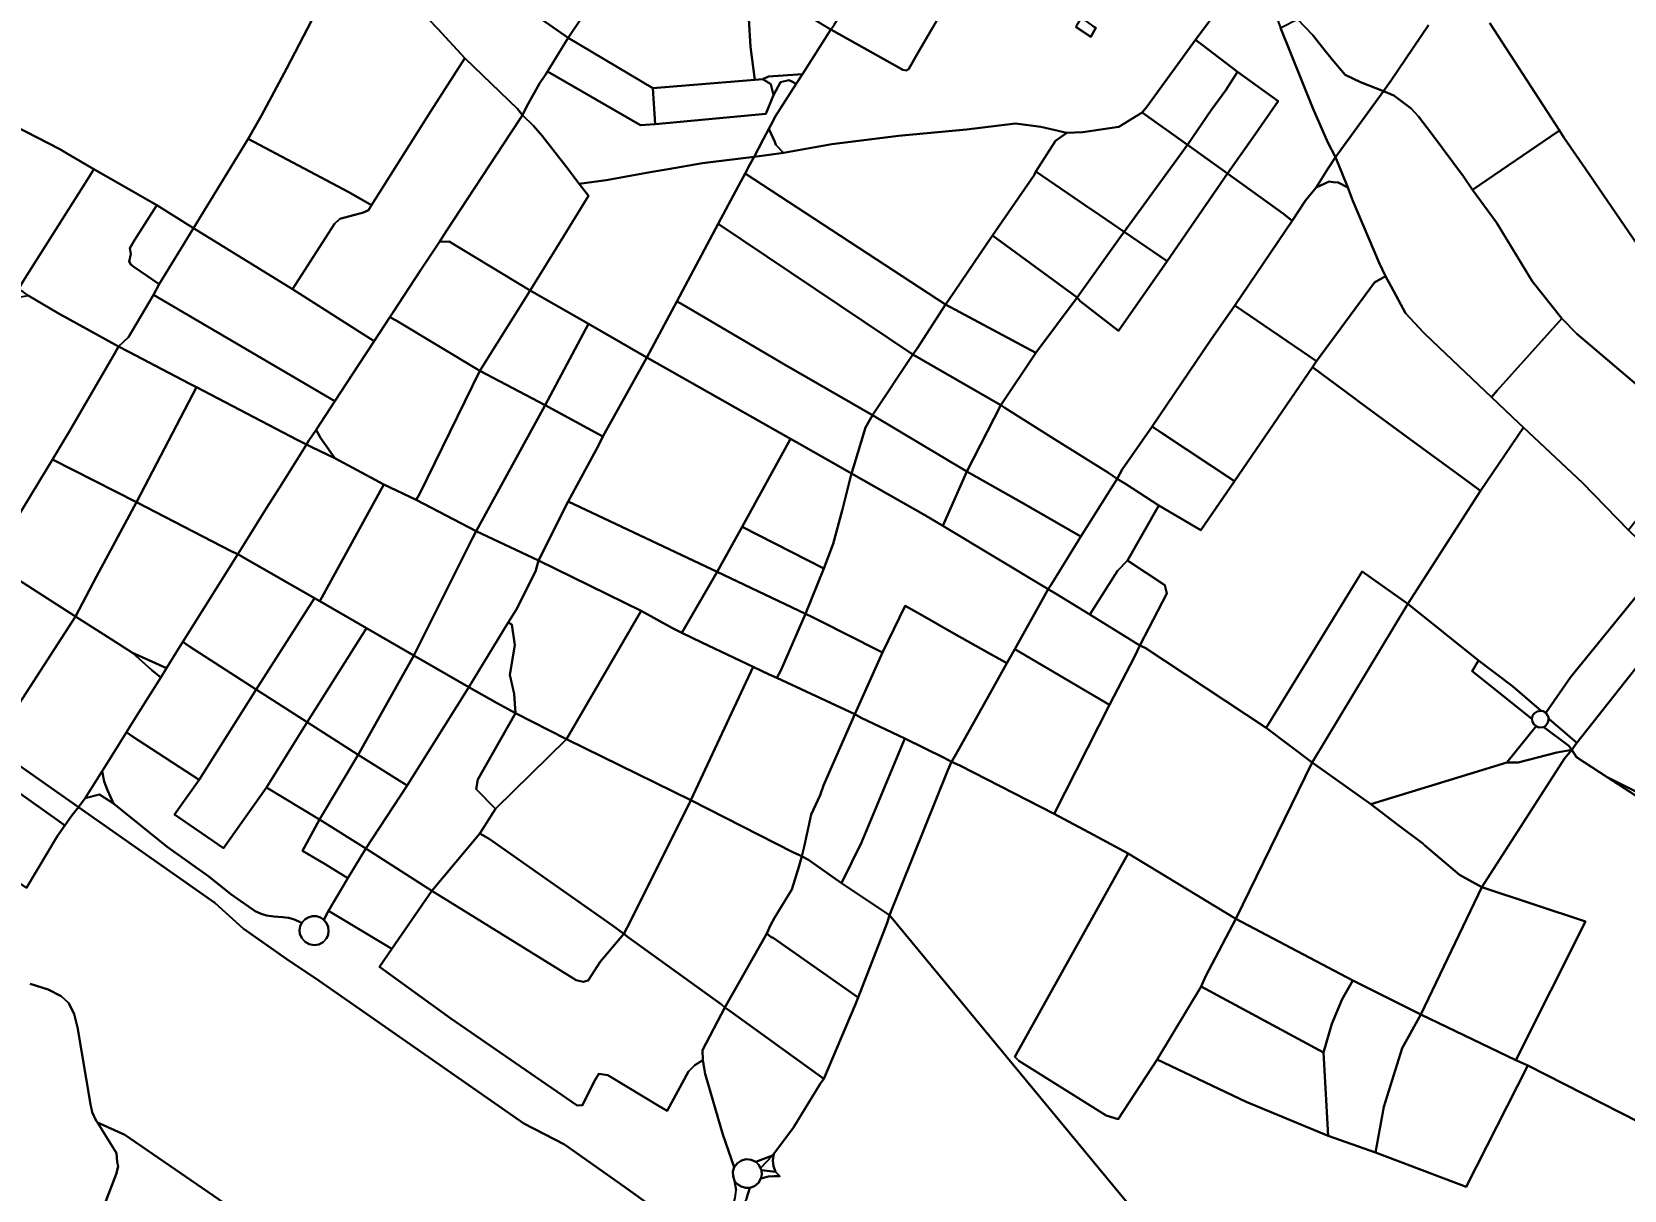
# Model space of a CAD drawing. Header units: millimetres. Extents: x -5124 to 18012, y -6362 to 5362.
# Drawn here: x 285 to 1804, y -1255 to -150 of the extents above; entities that cross this region are included whole.
import ezdxf

# ---------------------------------------------------------------- set-up
doc = ezdxf.new("R2010")
doc.units = ezdxf.units.MM
doc.layers.add('brokenLine', color=1, linetype='Continuous')
doc.styles.get("Standard").update_dxf_attribs({"font": 'txt', "bigfont": 'bigfont'})

msp = doc.modelspace()

# ---------------------------------------------------------------- linework, layer by layer
at = {"layer": 'brokenLine', "color": 1}
for points in [[(869.4, -45.8), (867.9, -48.6), (854, -70.7), (842.3, -87.1), (796.6, -155.5), (764.2, -132.9), (772.3, -120.1), (804.1, -69.5), (808.5, -62.8), (811.1, -57.8), (832.9, -23.2), (869.4, -45.8), (869.4, -45.8)], [(1047.2, -147.6), (1050.3, -143.1), (1069.2, -112.5), (1082.1, -93.3), (1117.2, -41.4), (1142.7, -57), (1181, -82.3), (1179, -85.2), (1144, -146), (1129.6, -171.1), (1121.4, -185.2), (1119.2, -186.7), (1115.9, -186.1), (1108.4, -182.1), (1047.2, -147.6), (1047.2, -147.6)], [(698, -174.9), (665.8, -225.5), (609.2, -315.3), (587.4, -302.8), (491.6, -252), (504.3, -229.5), (528.3, -184.4), (564.1, -115.8), (574.4, -88.9), (579.5, -76.8), (581.5, -67.4), (575.3, -50.4), (584.4, -56.2), (599.5, -71.2), (672.4, -146.9), (698, -174.9), (698, -174.9)], [(970.6, -164), (974.6, -195.7), (877.4, -203.5), (796.6, -155.5), (842.3, -87.1), (854, -70.7), (867.9, -48.6), (869.4, -45.8), (918.3, -78.8), (967.2, -111.6), (981.2, -117.4), (969, -137.4), (970.6, -164), (970.6, -164)], [(1434.9, -187.9), (1401.1, -162.2), (1395, -157.6), (1406.9, -141.3), (1439.9, -96.6), (1444.3, -89.1), (1448.2, -80.5), (1452, -90.6), (1464.3, -114), (1475.8, -146), (1506.9, -222.8), (1521.1, -255.4), (1528.3, -269.3), (1521.1, -280.6), (1509.9, -298.4), (1499.9, -310.6), (1487.2, -330.1), (1478.9, -323.4), (1425.4, -285), (1449.9, -250.2), (1473.8, -216), (1434.9, -187.9), (1434.9, -187.9)], [(564.1, -115.8), (528.3, -184.4), (504.3, -229.5), (491.6, -252), (439.3, -337.2), (404.3, -315.2), (344.3, -280.9), (319.7, -266.4), (312, -261.9), (235.5, -222.5), (194.7, -202.6), (189.5, -193.4), (200.8, -184.3), (207.7, -175.1), (244.4, -123)], [(1047.2, -147.6), (1020.2, -190.2), (987.7, -192.3), (982.2, -195.1), (974.6, -195.7), (970.6, -164), (969, -137.4), (981.2, -117.4), (1002.4, -120.5), (1047.2, -147.6), (1047.2, -147.6)], [(764.2, -132.9), (796.6, -155.5), (777, -187.7), (775.4, -190.1), (774.6, -191.2), (769.3, -199.2), (757, -221.4), (753.1, -229.2), (748.4, -223.4), (698, -174.9), (672.4, -146.9)], [(1295.2, -154.5), (1281, -145.4), (1281.5, -144), (1286.1, -136.5), (1296.7, -144.2), (1299.9, -146.1), (1295.2, -154.5), (1295.2, -154.5)], [(1406.9, -141.3), (1395, -157.6), (1348.6, -221.4), (1344, -226.8), (1321.8, -240.4), (1287.4, -245.6), (1272.2, -246.2), (1247.3, -240.5), (1223.1, -237.3), (1205.2, -239.5), (1176.6, -242.9), (1111.8, -249), (1091.3, -251.6), (1048.2, -257.1), (1002, -265.4), (994.6, -257.5), (993.6, -254.9), (988, -242.5), (991.7, -235.5), (993.8, -231.3), (1014.1, -199.4), (1020.2, -190.2), (1020.2, -190.2)], [(1020.2, -190.2), (1047.2, -147.6), (1108.4, -182.1), (1115.9, -186.1), (1119.2, -186.7), (1121.4, -185.2), (1129.6, -171.1), (1144, -146)], [(1281, -145.4), (1295.2, -154.5), (1299.9, -146.1)], [(1492, -137.7), (1506.9, -152.9), (1516, -164.8), (1525.2, -176.3), (1537.6, -190.7), (1552.1, -197.7), (1574.3, -206.3), (1528.3, -269.3), (1521.1, -255.4), (1506.9, -222.8), (1475.8, -146), (1492, -137.7), (1492, -137.7)], [(1617.1, -143.6), (1581, -196.7), (1574.3, -206.3), (1552.1, -197.7), (1537.6, -190.7), (1525.2, -176.3), (1516, -164.8), (1506.9, -152.9), (1492, -137.7)], [(1675.7, -141.7), (1742, -244.1), (1733.9, -249.2), (1658.9, -300.6), (1650.3, -287.8), (1619.9, -246.9), (1607.4, -230.5), (1600.4, -223), (1584.1, -210.5), (1574.3, -206.3), (1574.3, -206.3)], [(1574.3, -206.3), (1581, -196.7), (1617.1, -143.6)], [(1835.8, -381.3), (1775.8, -293.5), (1773.2, -289.7), (1746.1, -250.6), (1742, -244.1), (1675.7, -141.7)], [(877.4, -203.5), (879.6, -238), (865.7, -239), (777, -187.7), (796.6, -155.5), (877.4, -203.5), (877.4, -203.5)], [(1344, -226.8), (1348.6, -221.4), (1395, -157.6), (1401.1, -162.2), (1434.9, -187.9), (1423.7, -205.4), (1409.9, -224.6), (1387.2, -257.5), (1344, -226.8), (1344, -226.8)], [(673.8, -350), (655.6, -377.8), (629.9, -417.1), (626.7, -421.9), (611.6, -445), (533.8, -395.2), (573.9, -333.1), (578.9, -328.1), (601.4, -322.3), (606.3, -320.1), (609.2, -315.3), (665.8, -225.5), (698, -174.9), (748.4, -223.4), (753.1, -229.2), (741.9, -246.3), (680.5, -339.8), (673.8, -350), (673.8, -350)], [(879.6, -238), (985, -228.2), (992.5, -210.2), (999.2, -198), (1007.2, -196), (1009.3, -197), (1014.1, -199.4), (993.8, -231.3), (991.7, -235.5), (988, -242.5), (982.7, -252.5), (973.9, -269), (945.4, -272.6), (937.5, -273.5), (924.7, -275.2), (892.1, -280.8), (874.8, -283.7), (866.2, -285.2), (832.8, -291.3), (807.2, -294.7), (794.5, -278.1), (771.9, -248.9), (763.6, -239.5), (753.1, -229.2), (757, -221.4), (769.3, -199.2), (774.6, -191.2), (775.4, -190.1), (777, -187.7), (865.7, -239), (879.6, -238), (879.6, -238)], [(877.4, -203.5), (974.6, -195.7), (982.2, -195.1), (989.8, -199.7), (992.5, -210.2), (985, -228.2), (879.6, -238), (877.4, -203.5), (877.4, -203.5)], [(982.2, -195.1), (987.7, -192.3), (1020.2, -190.2), (1014.1, -199.4), (1009.3, -197), (1007.2, -196), (999.2, -198), (992.5, -210.2), (989.8, -199.7), (982.2, -195.1), (982.2, -195.1)], [(1425.4, -285), (1387.2, -257.5), (1409.9, -224.6), (1423.7, -205.4), (1434.9, -187.9), (1473.8, -216), (1449.9, -250.2), (1425.4, -285), (1425.4, -285)], [(1574.3, -206.3), (1584.1, -210.5), (1600.4, -223), (1607.4, -230.5), (1619.9, -246.9), (1650.3, -287.8), (1658.9, -300.6), (1682, -331.7), (1715.9, -387.8), (1744.3, -423.2), (1682.5, -491.9), (1677.1, -498.3), (1627.4, -451), (1613.2, -437.6), (1612.3, -436.6), (1595.1, -418.3), (1581.6, -392.6), (1576.2, -383), (1570, -370.1), (1544.9, -311.1), (1540.2, -298.2), (1534, -283.3), (1528.3, -269.3), (1574.3, -206.3), (1574.3, -206.3)], [(272.4, -395.6), (263.3, -391.4), (257.2, -390.4), (244.1, -383.6), (237.6, -380), (167.7, -345.3), (172.1, -336), (235.5, -222.5), (312, -261.9), (319.7, -266.4), (344.3, -280.9), (339.8, -288), (278.6, -385.2), (274.7, -391.4), (272.4, -395.6), (272.4, -395.6)], [(1242.5, -283.1), (1261.4, -253.9), (1272.2, -246.2), (1287.4, -245.6), (1321.8, -240.4), (1344, -226.8), (1387.2, -257.5), (1326.9, -340.6), (1303.7, -324.8), (1288.9, -314.7), (1284.8, -311.9), (1242.5, -283.1), (1242.5, -283.1)], [(760.3, -396.5), (683.1, -349.8), (673.8, -350), (680.5, -339.8), (741.9, -246.3), (753.1, -229.2), (763.6, -239.5), (771.9, -248.9), (794.5, -278.1), (807.2, -294.7), (816, -306.2), (814.3, -308.9), (792.1, -345), (760.3, -396.5), (760.3, -396.5)], [(1201.4, -344.1), (1159.7, -405.6), (1156.6, -410), (965.4, -285), (969.9, -276.4), (973.9, -269), (988.4, -267.1), (1002, -265.4), (1048.2, -257.1), (1091.3, -251.6), (1111.8, -249), (1176.6, -242.9), (1205.2, -239.5), (1223.1, -237.3), (1247.3, -240.5), (1272.2, -246.2), (1261.4, -253.9), (1242.5, -283.1), (1240.9, -286.5), (1201.4, -344.1), (1201.4, -344.1)], [(1002, -265.4), (988.4, -267.1), (973.9, -269), (982.7, -252.5), (988, -242.5), (993.6, -254.9), (994.6, -257.5), (1002, -265.4), (1002, -265.4)], [(609.2, -315.3), (606.3, -320.1), (601.4, -322.3), (578.9, -328.1), (573.9, -333.1), (533.8, -395.2), (439.3, -337.2), (491.6, -252), (587.4, -302.8), (609.2, -315.3), (609.2, -315.3)], [(1326.9, -340.6), (1387.2, -257.5), (1425.4, -285), (1367.8, -368.6), (1326.9, -340.6), (1326.9, -340.6)], [(1658.9, -300.6), (1733.9, -249.2), (1742, -244.1), (1746.1, -250.6), (1773.2, -289.7), (1775.8, -293.5), (1835.8, -381.3), (1902.2, -478), (1939.1, -532.3), (1934, -535.5), (1932.4, -538.3), (1927, -535.5), (1921.7, -533.6), (1904.7, -530.7), (1886.4, -525.9), (1844.4, -505.6), (1817.8, -488), (1758.5, -437.8), (1744.3, -423.2), (1715.9, -387.8), (1682, -331.7), (1658.9, -300.6), (1658.9, -300.6)], [(760.3, -396.5), (792.1, -345), (814.3, -308.9), (816, -306.2), (807.2, -294.7), (832.8, -291.3), (866.2, -285.2), (874.8, -283.7), (892.1, -280.8), (924.7, -275.2), (937.5, -273.5), (945.4, -272.6), (973.9, -269), (969.9, -276.4), (965.4, -285), (959.1, -296.8), (939.8, -332.9), (900.3, -407), (871.8, -460.5), (816.1, -428.5), (760.3, -396.5), (760.3, -396.5)], [(1509.9, -298.4), (1521.1, -280.6), (1528.3, -269.3), (1534, -283.3), (1540.2, -298.2), (1530.8, -293.7), (1526.3, -293.1), (1522.5, -292.7), (1509.9, -298.4), (1509.9, -298.4)], [(404.3, -315.2), (383.1, -348.5), (378.6, -356.3), (379.7, -361.9), (377.9, -368.9), (379.5, -371.7), (382.6, -373.9), (406.7, -390.5), (401.3, -400.8), (377.4, -441.1), (367.8, -450), (309.8, -417.8), (281.7, -401.4), (277, -398), (272.4, -395.6), (274.7, -391.4), (278.6, -385.2), (339.8, -288), (344.3, -280.9), (404.3, -315.2), (404.3, -315.2)], [(1156.6, -410), (1129.5, -451.9), (1125.2, -457.5), (939.8, -332.9), (959.1, -296.8), (965.4, -285), (1156.6, -410), (1156.6, -410)], [(1242.5, -283.1), (1284.8, -311.9), (1288.9, -314.7), (1303.7, -324.8), (1326.9, -340.6), (1323.4, -345.3), (1282.1, -403.1), (1201.4, -344.1), (1240.9, -286.5), (1242.5, -283.1), (1242.5, -283.1)], [(1353.6, -526.4), (1324.8, -567.4), (1320.2, -576.3), (1312, -570.6), (1260.5, -538.3), (1213.2, -508.5), (1209.2, -505.9), (1242.5, -456), (1282.1, -403.1), (1285, -406.7), (1321.6, -435.2), (1367.8, -368.6), (1425.4, -285), (1478.9, -323.4), (1487.2, -330.1), (1432.5, -411), (1409.5, -443.7), (1353.6, -526.4), (1353.6, -526.4)], [(1540.2, -298.2), (1544.9, -311.1), (1570, -370.1), (1576.2, -383), (1565.5, -388.9), (1510.2, -464), (1432.5, -411), (1487.2, -330.1), (1499.9, -310.6), (1509.9, -298.4), (1522.5, -292.7), (1526.3, -293.1), (1530.8, -293.7), (1540.2, -298.2), (1540.2, -298.2)], [(406.7, -390.5), (382.6, -373.9), (379.5, -371.7), (377.9, -368.9), (379.7, -361.9), (378.6, -356.3), (383.1, -348.5), (404.3, -315.2), (439.3, -337.2), (406.7, -390.5), (406.7, -390.5)], [(1125.2, -457.5), (1086.8, -515.4), (1003.1, -467.3), (904, -409), (900.3, -407), (939.8, -332.9), (1125.2, -457.5), (1125.2, -457.5)], [(439.3, -337.2), (533.8, -395.2), (611.6, -445), (597, -467.2), (574.1, -502.1), (401.3, -400.8), (406.7, -390.5), (439.3, -337.2), (439.3, -337.2)], [(1156.6, -410), (1159.7, -405.6), (1201.4, -344.1), (1282.1, -403.1), (1242.5, -456), (1156.6, -410), (1156.6, -410)], [(1367.8, -368.6), (1321.6, -435.2), (1285, -406.7), (1282.1, -403.1), (1323.4, -345.3), (1326.9, -340.6), (1367.8, -368.6), (1367.8, -368.6)], [(760.3, -396.5), (712.5, -473.1), (632.6, -425.3), (626.7, -421.9), (629.9, -417.1), (655.6, -377.8), (673.8, -350), (683.1, -349.8), (760.3, -396.5), (760.3, -396.5)], [(1510.2, -464), (1565.5, -388.9), (1576.2, -383), (1581.6, -392.6), (1595.1, -418.3), (1612.3, -436.6), (1613.2, -437.6), (1627.4, -451), (1677.1, -498.3), (1703.3, -523.1), (1707.7, -527.1), (1666.5, -587.7), (1656.8, -580.4), (1630.6, -561.2), (1599, -538.1), (1551, -502.7), (1546.7, -499.6), (1506.4, -469.6), (1510.2, -464), (1510.2, -464)], [(367.8, -450), (364.2, -456.2), (321.2, -530.9), (304.9, -557.8), (245.4, -655.4), (151.7, -595.4), (154.8, -593.8), (156.7, -591.6), (157.4, -590), (157.7, -585.9), (156.6, -583.3), (155.7, -581.9), (164.7, -572.1), (212.4, -494.4), (264.9, -406.1), (271.1, -403.1), (281.7, -401.4), (309.8, -417.8), (367.8, -450), (367.8, -450)], [(367.8, -450), (377.4, -441.1), (401.3, -400.8), (574.1, -502.1), (556.2, -529.5), (549.4, -539.8), (547, -543.5), (538.3, -539), (442.1, -488.8), (435.1, -485.2), (377.7, -455.2), (367.8, -450), (367.8, -450)], [(760.3, -396.5), (816.1, -428.5), (774.7, -505.9), (712.5, -473.1), (760.3, -396.5), (760.3, -396.5)], [(1086.8, -515.4), (1080.2, -527.2), (1068.8, -565.1), (1066.9, -571.1), (1060.8, -567.6), (1014.4, -541.4), (1008.7, -538.1), (972.6, -517.7), (871.8, -460.5), (900.3, -407), (904, -409), (1003.1, -467.3), (1086.8, -515.4), (1086.8, -515.4)], [(712.5, -473.1), (655.2, -590.2), (651.6, -596.3), (620.8, -581.7), (574, -556.4), (560.6, -537.1), (556.2, -529.5), (574.1, -502.1), (597, -467.2), (611.6, -445), (626.7, -421.9), (632.6, -425.3), (712.5, -473.1), (712.5, -473.1)], [(1209.2, -505.9), (1125.2, -457.5), (1129.5, -451.9), (1156.6, -410), (1242.5, -456), (1209.2, -505.9), (1209.2, -505.9)], [(1510.2, -464), (1506.4, -469.6), (1432, -578.6), (1362.6, -532.5), (1353.6, -526.4), (1409.5, -443.7), (1432.5, -411), (1510.2, -464), (1510.2, -464)], [(1677.1, -498.3), (1682.5, -491.9), (1744.3, -423.2), (1758.5, -437.8), (1817.8, -488), (1844.4, -505.6), (1886.4, -525.9), (1846.7, -576.1), (1807.9, -625.3), (1763.8, -580.1), (1707.7, -527.1), (1703.3, -523.1), (1677.1, -498.3), (1677.1, -498.3)], [(829.8, -535.8), (774.7, -505.9), (816.1, -428.5), (871.8, -460.5), (829.8, -535.8), (829.8, -535.8)], [(367.8, -450), (377.7, -455.2), (435.1, -485.2), (442.1, -488.8), (385, -598.5), (304.9, -557.8), (321.2, -530.9), (364.2, -456.2), (367.8, -450), (367.8, -450)], [(1008.7, -538.1), (962.5, -621.9), (938.7, -664.9), (796.6, -598), (825.5, -544.3), (829.8, -535.8), (871.8, -460.5), (972.6, -517.7), (1008.7, -538.1), (1008.7, -538.1)], [(1176.8, -569.1), (1086.8, -515.4), (1125.2, -457.5), (1209.2, -505.9), (1176.8, -569.1), (1176.8, -569.1)], [(1399.9, -625.3), (1432, -578.6), (1506.4, -469.6), (1546.7, -499.6), (1551, -502.7), (1599, -538.1), (1630.6, -561.2), (1656.8, -580.4), (1666.5, -587.7), (1597.3, -695.3), (1553.7, -664.5), (1462.2, -813.8), (1346.9, -737.5), (1341.8, -735.1), (1367.7, -685.6), (1365.5, -677.7), (1330, -654.2), (1360, -601.8), (1399.9, -625.3), (1399.9, -625.3)], [(774.7, -505.9), (708.8, -626), (651.6, -596.3), (655.2, -590.2), (712.5, -473.1), (774.7, -505.9), (774.7, -505.9)], [(385, -598.5), (442.1, -488.8), (538.3, -539), (547, -543.5), (523.8, -580.7), (509.4, -603.7), (487.9, -638), (481.6, -648.1), (475.3, -645.1), (385, -598.5), (385, -598.5)], [(774.7, -505.9), (829.8, -535.8), (825.5, -544.3), (796.6, -598), (768.5, -654.2), (708.8, -626), (774.7, -505.9), (774.7, -505.9)], [(1066.9, -571.1), (1068.8, -565.1), (1080.2, -527.2), (1086.8, -515.4), (1176.8, -569.1), (1153.8, -620.9), (1137.3, -611.3), (1066.9, -571.1), (1066.9, -571.1)], [(1285.6, -631.3), (1228.6, -598.6), (1181.4, -571.7), (1176.8, -569.1), (1209.2, -505.9), (1213.2, -508.5), (1260.5, -538.3), (1312, -570.6), (1320.2, -576.3), (1285.6, -631.3), (1285.6, -631.3)], [(574, -556.4), (552.3, -546.1), (547, -543.5), (549.4, -539.8), (556.2, -529.5), (560.6, -537.1), (574, -556.4), (574, -556.4)], [(1320.2, -576.3), (1324.8, -567.4), (1353.6, -526.4), (1362.6, -532.5), (1432, -578.6), (1399.9, -625.3), (1360, -601.8), (1328.2, -581.1), (1320.2, -576.3), (1320.2, -576.3)], [(1724.6, -797.5), (1697.2, -773.9), (1664.8, -749.5), (1597.3, -695.3), (1666.5, -587.7), (1707.7, -527.1), (1763.8, -580.1), (1807.9, -625.3), (1834.9, -651.3), (1841.1, -656.5), (1834.7, -664.4), (1752.9, -765), (1728.9, -799.4), (1726.5, -797.9), (1724.6, -797.5), (1724.6, -797.5)], [(574, -556.4), (620.8, -581.7), (559.7, -693), (554.7, -690.1), (489.2, -652.4), (481.6, -648.1), (487.9, -638), (509.4, -603.7), (523.8, -580.7), (547, -543.5), (552.3, -546.1), (574, -556.4), (574, -556.4)], [(962.5, -621.9), (1008.7, -538.1), (1014.4, -541.4), (1060.8, -567.6), (1066.9, -571.1), (1057.8, -606.3), (1049.4, -638.1), (1040.5, -661.7), (962.5, -621.9), (962.5, -621.9)], [(245.4, -655.4), (304.9, -557.8), (385, -598.5), (347, -669.4), (326.7, -707.4), (245.4, -655.4), (245.4, -655.4)], [(1066.9, -571.1), (1137.3, -611.3), (1153.8, -620.9), (1254.5, -681.6), (1251, -687.8), (1222.5, -738.7), (1214.9, -752.2), (1207.5, -748), (1198.3, -742.8), (1164.4, -723.6), (1132.2, -705.3), (1118, -697.3), (1096.5, -741.9), (1085.1, -736.2), (1071.8, -729.5), (1029.8, -708.3), (1023.1, -704.9), (1040.5, -661.7), (1049.4, -638.1), (1057.8, -606.3), (1066.9, -571.1), (1066.9, -571.1)], [(1254.5, -681.6), (1153.8, -620.9), (1176.8, -569.1), (1181.4, -571.7), (1228.6, -598.6), (1285.6, -631.3), (1257.5, -676.7), (1254.5, -681.6), (1254.5, -681.6)], [(1285.6, -631.3), (1320.2, -576.3), (1328.2, -581.1), (1360, -601.8), (1330, -654.2), (1320.5, -664), (1294, -705.7), (1261.3, -685.7), (1254.5, -681.6), (1257.5, -676.7), (1285.6, -631.3), (1285.6, -631.3)], [(620.8, -581.7), (651.6, -596.3), (708.8, -626), (705.3, -632.7), (649.5, -744.8), (604.2, -718.7), (559.7, -693), (620.8, -581.7), (620.8, -581.7)], [(413.7, -756.8), (403.2, -751.9), (381.1, -742.2), (373.3, -737.2), (360.7, -729.2), (326.7, -707.4), (347, -669.4), (385, -598.5), (475.3, -645.1), (481.6, -648.1), (429.3, -731.8), (425.5, -737.9), (413.7, -756.8), (413.7, -756.8)], [(938.7, -664.9), (905, -723.2), (896.2, -718.8), (866.2, -702), (768.5, -654.2), (796.6, -598), (938.7, -664.9), (938.7, -664.9)], [(1023.1, -704.9), (938.7, -664.9), (962.5, -621.9), (1040.5, -661.7), (1023.1, -704.9), (1023.1, -704.9)], [(701.9, -775), (649.5, -744.8), (705.3, -632.7), (708.8, -626), (768.5, -654.2), (765.7, -663.8), (747.6, -700.1), (739.4, -713.3), (701.9, -775), (701.9, -775)], [(481.6, -648.1), (489.2, -652.4), (554.7, -690.1), (499.1, -777.3), (435.4, -736), (429.3, -731.8), (481.6, -648.1), (481.6, -648.1)], [(326.7, -707.4), (266.5, -801), (188.8, -746.7), (245.4, -655.4), (326.7, -707.4), (326.7, -707.4)], [(795.1, -824.7), (746.5, -799.8), (745.1, -781.3), (740.9, -763.2), (745.8, -734.9), (742.9, -715.3), (739.4, -713.3), (747.6, -700.1), (765.7, -663.8), (768.5, -654.2), (866.2, -702), (795.1, -824.7), (795.1, -824.7)], [(973.1, -755.4), (924.2, -732.4), (905, -723.2), (938.7, -664.9), (1023.1, -704.9), (999.4, -759.2), (995.6, -766.2), (988.4, -762.8), (973.1, -755.4), (973.1, -755.4)], [(1294, -705.7), (1320.5, -664), (1330, -654.2), (1365.5, -677.7), (1367.7, -685.6), (1341.8, -735.1), (1294, -705.7), (1294, -705.7)], [(1462.2, -813.8), (1553.7, -664.5), (1597.3, -695.3), (1506.2, -846.8), (1462.2, -813.8), (1462.2, -813.8)], [(1871.6, -684.9), (1865.1, -693.1), (1758.5, -828.1), (1731.7, -805), (1731.3, -802.8), (1728.9, -799.4), (1752.9, -765), (1834.7, -664.4), (1841.1, -656.5), (1871.6, -684.9), (1871.6, -684.9)], [(1294, -705.7), (1341.8, -735.1), (1337.1, -745.5), (1313, -791.8), (1222.5, -738.7), (1251, -687.8), (1254.5, -681.6), (1261.3, -685.7), (1294, -705.7), (1294, -705.7)], [(50.9, -693.6), (55, -696.3), (329.6, -889.3), (323.3, -897.5), (316.8, -906.9), (310.7, -902.6), (152.1, -789.8), (109.3, -759.4), (97.8, -751.2), (89, -745), (38.5, -708.7), (47.4, -697.8), (50.9, -693.6), (50.9, -693.6)], [(266.5, -801), (326.7, -707.4), (360.7, -729.2), (373.3, -737.2), (381.1, -742.2), (399.6, -758.6), (408.1, -765.7), (394.7, -787.2), (379, -812.3), (375.4, -818), (362.5, -838.7), (352.2, -855.1), (336.2, -880.8), (329.6, -889.3), (55, -696.3)], [(604.2, -718.7), (547.7, -808.2), (499.1, -777.3), (554.7, -690.1), (559.7, -693), (604.2, -718.7), (604.2, -718.7)], [(1070, -800.8), (1072.8, -794.4), (1096.5, -741.9), (1118, -697.3), (1132.2, -705.3), (1164.4, -723.6), (1198.3, -742.8), (1207.5, -748), (1214.9, -752.2), (1197.5, -783.6), (1166.3, -839.3), (1162.3, -846.1), (1155.3, -842.4), (1117.7, -823.8), (1076.1, -804.1), (1070, -800.8), (1070, -800.8)], [(1597.3, -695.3), (1664.8, -749.5), (1658.7, -759.7), (1715.7, -805), (1716.1, -807.8), (1717.1, -809.9), (1719.6, -812.3), (1691.9, -846.8), (1562.2, -886.7), (1506.2, -846.8), (1597.3, -695.3), (1597.3, -695.3)], [(1842.4, -896.5), (1787.6, -860.9), (1758.1, -841.8), (1753.8, -834.8), (1758.5, -828.1), (1865.1, -693.1), (1871.6, -684.9), (1877.9, -690.8), (1894.5, -705.4), (1919.2, -726), (1928.9, -739.5), (1933.9, -747), (1934.4, -749.4), (1936.3, -752), (1933.3, -757.5), (1928.8, -768.5), (1883.8, -835.1), (1842.4, -896.5), (1842.4, -896.5)], [(118.7, -860.2), (52.5, -817.2), (-14.2, -772.6), (10.4, -739.9), (25.8, -723.4), (38.5, -708.7), (89, -745), (97.8, -751.2), (109.3, -759.4), (152.1, -789.8), (310.7, -902.6), (316.8, -906.9), (309.7, -916.9), (280.2, -966.3), (118.7, -860.2), (118.7, -860.2)], [(701.9, -775), (739.4, -713.3), (742.9, -715.3), (745.8, -734.9), (740.9, -763.2), (745.1, -781.3), (746.5, -799.8), (729, -790.1), (701.9, -775), (701.9, -775)], [(913.6, -882.8), (795.1, -824.7), (866.2, -702), (896.2, -718.8), (905, -723.2), (924.2, -732.4), (973.1, -755.4), (913.6, -882.8), (913.6, -882.8)], [(1096.5, -741.9), (1072.8, -794.4), (1070, -800.8), (995.6, -766.2), (999.4, -759.2), (1023.1, -704.9), (1029.8, -708.3), (1071.8, -729.5), (1085.1, -736.2), (1096.5, -741.9), (1096.5, -741.9)], [(604.2, -718.7), (649.5, -744.8), (596.3, -839.5), (547.7, -808.2), (604.2, -718.7), (604.2, -718.7)], [(444.7, -863.2), (380.2, -821.5), (375.4, -818), (379, -812.3), (394.7, -787.2), (408.1, -765.7), (413.7, -756.8), (425.5, -737.9), (429.3, -731.8), (435.4, -736), (499.1, -777.3), (444.7, -863.2), (444.7, -863.2)], [(413.7, -756.8), (408.1, -765.7), (399.6, -758.6), (381.1, -742.2), (403.2, -751.9), (413.7, -756.8), (413.7, -756.8)], [(1214.9, -752.2), (1222.5, -738.7), (1313, -791.8), (1260, -895.8), (1170.2, -849.8), (1162.3, -846.1), (1166.3, -839.3), (1197.5, -783.6), (1214.9, -752.2), (1214.9, -752.2)], [(1341.8, -735.1), (1346.9, -737.5), (1462.2, -813.8), (1506.2, -846.8), (1433.4, -995.9), (1330.7, -933.7), (1297.7, -915.8), (1260, -895.8), (1313, -791.8), (1337.1, -745.5), (1341.8, -735.1), (1341.8, -735.1)], [(596.3, -839.5), (649.5, -744.8), (701.9, -775), (643.1, -868.7), (596.3, -839.5), (596.3, -839.5)], [(1040.2, -868.9), (1037, -877.9), (1028.3, -896.3), (1021.7, -927.3), (1019.4, -936.2), (1011.4, -932.7), (913.6, -882.8), (973.1, -755.4), (988.4, -762.8), (995.6, -766.2), (1070, -800.8), (1045.5, -856.5), (1040.2, -868.9), (1040.2, -868.9)], [(1715.7, -805), (1658.7, -759.7), (1664.8, -749.5), (1697.2, -773.9), (1724.6, -797.5), (1720.6, -798.1), (1717.9, -800), (1716.4, -802.3), (1715.7, -805), (1715.7, -805)], [(547.7, -808.2), (508.9, -870.6), (468, -928.6), (421.3, -896.3), (444.7, -863.2), (499.1, -777.3), (547.7, -808.2), (547.7, -808.2)], [(603.6, -928.9), (643.1, -868.7), (701.9, -775), (729, -790.1), (746.5, -799.8), (710.5, -863.1), (708.9, -872.4), (727.4, -891), (712.3, -914.4), (666.8, -969.3), (603.6, -928.9), (603.6, -928.9)], [(746.5, -799.8), (795.1, -824.7), (727.4, -891), (708.9, -872.4), (710.5, -863.1), (746.5, -799.8), (746.5, -799.8)], [(1117.7, -823.8), (1113, -835.3), (1076.3, -923), (1057.4, -961.9), (1025.7, -939.7), (1023.9, -938.8), (1019.4, -936.2), (1021.7, -927.3), (1028.3, -896.3), (1037, -877.9), (1040.2, -868.9), (1045.5, -856.5), (1070, -800.8), (1076.1, -804.1), (1117.7, -823.8), (1117.7, -823.8)], [(1717.9, -800), (1720.6, -798.1), (1724.6, -797.5), (1726.5, -797.9), (1728.9, -799.4), (1731.3, -802.8), (1731.7, -805), (1731, -808.8), (1729, -811.4), (1727.2, -813.2), (1722.2, -813.3), (1719.6, -812.3), (1717.1, -809.9), (1716.1, -807.8), (1715.7, -805), (1716.4, -802.3), (1717.9, -800), (1717.9, -800)], [(563.8, -997), (560.4, -994.7), (556.6, -993.5), (552.6, -993.4), (548.7, -994.5), (545.4, -996.7), (542.7, -999.7), (534.8, -996.2), (530, -994.9), (524.3, -994.3), (516.1, -993.7), (509, -992.7), (504, -991.3), (498.1, -988.5), (475, -972.3), (453.9, -955.6), (414.4, -927.1), (363.1, -885.8), (357.3, -873.1), (354.1, -865), (352.2, -855.1), (362.5, -838.7), (375.4, -818), (380.2, -821.5), (444.7, -863.2), (421.3, -896.3), (468, -928.6), (508.9, -870.6), (559.4, -901.3), (543.2, -931.1), (564.8, -943.8), (586.6, -957.1), (568, -988.2), (563.8, -997), (563.8, -997)], [(508.9, -870.6), (547.7, -808.2), (596.3, -839.5), (559.4, -901.3), (508.9, -870.6), (508.9, -870.6)], [(1719.6, -812.3), (1722.2, -813.3), (1727.2, -813.2), (1750.9, -830.8), (1753.8, -834.8), (1739.4, -837.2), (1702.7, -846.7), (1691.9, -846.8), (1719.6, -812.3), (1719.6, -812.3)], [(1731.7, -805), (1758.5, -828.1), (1753.8, -834.8), (1750.9, -830.8), (1727.2, -813.2), (1729, -811.4), (1731, -808.8), (1731.7, -805), (1731.7, -805)], [(795.1, -824.7), (913.6, -882.8), (855.9, -998.9), (849.6, -1010.1), (839, -1002.3), (721.2, -919.5), (712.3, -914.4), (727.4, -891), (795.1, -824.7), (795.1, -824.7)], [(1117.7, -823.8), (1155.3, -842.4), (1162.3, -846.1), (1158.6, -854.2), (1103.2, -992.5), (1097.5, -988.5), (1057.4, -961.9), (1076.3, -923), (1113, -835.3), (1117.7, -823.8), (1117.7, -823.8)], [(1667.9, -965.6), (1646.5, -953.9), (1613.4, -925.6), (1611.6, -924.2), (1587.9, -906.2), (1562.2, -886.7), (1691.9, -846.8), (1702.7, -846.7), (1739.4, -837.2), (1753.8, -834.8), (1746.7, -843.1), (1667.9, -965.6), (1667.9, -965.6)], [(1852.9, -1207.7), (1711.8, -1135.7), (1700.5, -1130.8), (1766.9, -998.4), (1667.9, -965.6), (1746.7, -843.1), (1753.8, -834.8), (1758.1, -841.8), (1787.6, -860.9), (2030.6, -982.8)], [(596.3, -839.5), (643.1, -868.7), (603.6, -928.9), (559.4, -901.3), (596.3, -839.5), (596.3, -839.5)], [(1103.2, -992.5), (1158.6, -854.2), (1162.3, -846.1), (1170.2, -849.8), (1260, -895.8), (1297.7, -915.8), (1330.7, -933.7), (1222.6, -1127.5), (1226.5, -1131.4), (1309.7, -1183.4), (1321.2, -1187.1), (1358.4, -1130), (1443.3, -1170.5), (1521.5, -1202.9), (1566.5, -1218.8), (1653, -1251.5), (1711.8, -1135.7), (1852.9, -1207.7)], [(1562.2, -886.7), (1587.9, -906.2), (1611.6, -924.2), (1613.4, -925.6), (1646.5, -953.9), (1667.9, -965.6), (1609.9, -1087.3), (1544.8, -1054.9), (1433.4, -995.9), (1506.2, -846.8), (1562.2, -886.7), (1562.2, -886.7)], [(352.2, -855.1), (354.1, -865), (357.3, -873.1), (363.1, -885.8), (349.8, -877.4), (336.2, -880.8), (352.2, -855.1), (352.2, -855.1)], [(1787.6, -860.9), (1842.4, -896.5)], [(2030.6, -982.8), (1787.6, -860.9)], [(912.7, -1296.5), (850.4, -1251.6), (793.1, -1211.3), (754.4, -1191), (559.2, -1055), (528.4, -1034.4), (486.6, -1005.2), (459.6, -980.7), (329.6, -889.3), (336.2, -880.8), (349.8, -877.4), (363.1, -885.8), (414.4, -927.1), (453.9, -955.6), (475, -972.3), (498.1, -988.5), (504, -991.3), (509, -992.7), (516.1, -993.7), (524.3, -994.3), (530, -994.9), (534.8, -996.2), (542.7, -999.7), (541.2, -1003), (540.6, -1006.6), (540.9, -1010.2), (542.6, -1014.5), (545.7, -1017.9), (549.7, -1020.2), (554.3, -1021), (558.9, -1020.3), (562.9, -1018.1), (566.1, -1014.6), (567.7, -1011.1), (568.2, -1007.3), (567.7, -1003.5), (566.2, -1000), (563.8, -997), (568, -988.2), (628.6, -1024.5), (616.8, -1041.6), (684.9, -1091.1), (751.1, -1136.7), (805.3, -1174), (810.2, -1173.6), (813.2, -1167.5), (822.5, -1149.5), (825.9, -1143.7), (834.6, -1144.9), (869.7, -1166.3), (883.3, -1174.5), (891.1, -1179.1), (911.3, -1141.4), (917.4, -1135.5), (925.2, -1130.9), (927.2, -1143.9), (944.3, -1201.7), (955.1, -1232.7), (953.8, -1237), (953.9, -1241.5), (955.4, -1245.7), (956.8, -1254.9)], [(280.2, -966.3), (309.7, -916.9), (316.8, -906.9), (323.3, -897.5), (329.6, -889.3), (459.6, -980.7), (486.6, -1005.2), (528.4, -1034.4), (559.2, -1055), (754.4, -1191), (793.1, -1211.3), (850.4, -1251.6), (912.7, -1296.5)], [(946.2, -1080.5), (943, -1077.5), (854.1, -1013.7), (849.6, -1010.1), (855.9, -998.9), (913.6, -882.8), (1011.4, -932.7), (1019.4, -936.2), (1016.8, -945.5), (1010, -968), (993.3, -994.9), (989.6, -1001.9), (986.1, -1010), (946.2, -1080.5), (946.2, -1080.5)], [(603.6, -928.9), (586.6, -957.1), (564.8, -943.8), (543.2, -931.1), (559.4, -901.3), (603.6, -928.9), (603.6, -928.9)], [(666.8, -969.3), (712.3, -914.4), (721.2, -919.5), (839, -1002.3), (849.6, -1010.1), (827.3, -1037), (815.6, -1054.6), (810.8, -1056), (804.4, -1054.4), (739.1, -1014), (666.8, -969.3), (666.8, -969.3)], [(628.6, -1024.5), (568, -988.2), (586.6, -957.1), (603.6, -928.9), (666.8, -969.3), (628.6, -1024.5), (628.6, -1024.5)], [(986.1, -1010), (989.6, -1001.9), (993.3, -994.9), (1010, -968), (1016.8, -945.5), (1019.4, -936.2), (1023.9, -938.8), (1025.7, -939.7), (1057.4, -961.9), (1097.5, -988.5), (1103.2, -992.5), (1100.9, -999.8), (1073.2, -1071), (992.2, -1014.2), (990.3, -1013.4), (986.1, -1010), (986.1, -1010)], [(1404.4, -1051), (1400.2, -1060.4), (1358.4, -1130), (1321.2, -1187.1), (1309.7, -1183.4), (1226.5, -1131.4), (1222.6, -1127.5), (1330.7, -933.7), (1433.4, -995.9), (1404.4, -1051), (1404.4, -1051)], [(925.2, -1130.9), (917.4, -1135.5), (911.3, -1141.4), (891.1, -1179.1), (883.3, -1174.5), (869.7, -1166.3), (834.6, -1144.9), (825.9, -1143.7), (822.5, -1149.5), (813.2, -1167.5), (810.2, -1173.6), (805.3, -1174), (751.1, -1136.7), (684.9, -1091.1), (616.8, -1041.6), (628.6, -1024.5), (666.8, -969.3), (739.1, -1014), (804.4, -1054.4), (810.8, -1056), (815.6, -1054.6), (827.3, -1037), (849.6, -1010.1), (854.1, -1013.7), (943, -1077.5), (946.2, -1080.5), (924.9, -1121.3), (925.2, -1130.9), (925.2, -1130.9)], [(1700.5, -1130.8), (1609.9, -1087.3), (1667.9, -965.6), (1766.9, -998.4), (1700.5, -1130.8), (1700.5, -1130.8)], [(563.8, -997), (566.2, -1000), (567.7, -1003.5), (568.2, -1007.3), (567.7, -1011.1), (566.1, -1014.6), (562.9, -1018.1), (558.9, -1020.3), (554.3, -1021), (549.7, -1020.2), (545.7, -1017.9), (542.6, -1014.5), (540.9, -1010.2), (540.6, -1006.6), (541.2, -1003), (542.7, -999.7), (545.4, -996.7), (548.7, -994.5), (552.6, -993.4), (556.6, -993.5), (560.4, -994.7), (563.8, -997), (563.8, -997)], [(966.7, -1262.6), (969.8, -1252.6), (974.3, -1250.9), (978, -1247.9), (980.4, -1243.7), (987.6, -1241.8), (992.9, -1241.4), (998.4, -1241.3), (994.5, -1237.3), (992.3, -1231.8), (991.9, -1226.5), (992.9, -1220.2), (1011.4, -1195.1), (1036.9, -1153.4), (1040.3, -1148.7), (1070.6, -1077.3), (1073.2, -1071), (1100.9, -999.8), (1103.2, -992.5), (1750.4, -1775.4)], [(1750.4, -1775.4), (1103.2, -992.5)], [(1404.4, -1051), (1433.4, -995.9), (1544.8, -1054.9), (1534.6, -1072.6), (1524.9, -1096.2), (1516.9, -1123.3), (1400.2, -1060.4), (1404.4, -1051), (1404.4, -1051)], [(1073.2, -1071), (1070.6, -1077.3), (1040.3, -1148.7), (951.1, -1084.1), (946.2, -1080.5), (986.1, -1010), (990.3, -1013.4), (992.2, -1014.2), (1073.2, -1071), (1073.2, -1071)], [(283.5, -1057.9), (300.7, -1063.4), (313.1, -1069.6), (320.6, -1076.5), (325.5, -1086.8), (328.9, -1099.2), (341.3, -1172.8), (342.6, -1180.3), (346.2, -1187.9), (346.2, -1187.9)], [(584.9, -1346.9), (373.8, -1201.9), (347.8, -1190.2), (346.2, -1187.9), (342.6, -1180.3), (341.3, -1172.8), (328.9, -1099.2), (325.5, -1086.8), (320.6, -1076.5), (313.1, -1069.6), (300.7, -1063.4), (283.5, -1057.9)], [(1400.2, -1060.4), (1516.9, -1123.3), (1521.5, -1202.9), (1443.3, -1170.5), (1358.4, -1130), (1400.2, -1060.4), (1400.2, -1060.4)], [(1521.5, -1202.9), (1516.9, -1123.3), (1524.9, -1096.2), (1534.6, -1072.6), (1544.8, -1054.9), (1609.9, -1087.3), (1591.9, -1119.3), (1574.4, -1175.4), (1566.5, -1218.8), (1521.5, -1202.9), (1521.5, -1202.9)], [(975.5, -1227.7), (971.2, -1225.7), (966.5, -1225.2), (961.9, -1226.3), (958, -1228.9), (955.1, -1232.7), (944.3, -1201.7), (927.2, -1143.9), (925.2, -1130.9), (924.9, -1121.3), (946.2, -1080.5), (951.1, -1084.1), (1040.3, -1148.7), (1036.9, -1153.4), (1011.4, -1195.1), (992.9, -1220.2), (991.4, -1221.8), (975.5, -1227.7), (975.5, -1227.7)], [(1566.5, -1218.8), (1574.4, -1175.4), (1591.9, -1119.3), (1609.9, -1087.3), (1700.5, -1130.8), (1711.8, -1135.7), (1653, -1251.5), (1566.5, -1218.8), (1566.5, -1218.8)], [(346.2, -1187.9), (347.8, -1190.2), (366, -1219.5), (366.7, -1227.7), (367.4, -1232.2), (365.7, -1239.6), (319.8, -1358.9), (317.7, -1371.3), (319.8, -1380.9), (324.6, -1386.4), (353.3, -1411.8), (359.5, -1420), (362.2, -1431.7), (361.5, -1454.4), (357.7, -1478.2), (352.9, -1495.8), (345.7, -1511.9), (208.4, -1432.6)], [(319.8, -1358.9), (365.7, -1239.6), (367.4, -1232.2), (366.7, -1227.7), (366, -1219.5), (347.8, -1190.2), (373.8, -1201.9), (584.9, -1346.9)], [(955.1, -1232.7), (958, -1228.9), (961.9, -1226.3), (966.5, -1225.2), (971.2, -1225.7), (975.5, -1227.7), (978.3, -1230.4), (980.2, -1233.7), (980.9, -1235.7), (981.3, -1239.7), (980.4, -1243.7), (978, -1247.9), (974.3, -1250.9), (969.8, -1252.6), (965.6, -1252.6), (961.5, -1251.4), (958, -1249), (955.4, -1245.7), (953.9, -1241.5), (953.8, -1237), (955.1, -1232.7), (955.1, -1232.7)], [(991.4, -1221.8), (980.2, -1233.7), (978.3, -1230.4), (975.5, -1227.7), (991.4, -1221.8), (991.4, -1221.8)], [(991.4, -1221.8), (992.9, -1220.2), (991.9, -1226.5), (992.3, -1231.8), (994.5, -1237.3), (980.9, -1235.7), (980.2, -1233.7), (991.4, -1221.8), (991.4, -1221.8)], [(998.4, -1241.3), (992.9, -1241.4), (987.6, -1241.8), (980.4, -1243.7), (981.3, -1239.7), (980.9, -1235.7), (994.5, -1237.3), (998.4, -1241.3), (998.4, -1241.3)], [(955.4, -1245.7), (958, -1249), (961.5, -1251.4), (965.6, -1252.6), (969.8, -1252.6), (966.7, -1262.6), (952.2, -1294.6), (946.9, -1288.6), (936.4, -1286.7), (949.9, -1275.4), (953.9, -1269.3), (956, -1262.1), (956.8, -1254.9), (955.4, -1245.7), (955.4, -1245.7)]]:
    msp.add_lwpolyline(points, dxfattribs=at)

# ---------------------------------------------------------------- texts
at = {"color": 1, "width": 0.263105}
msp.add_text('Demo DXF Export by Soft Gold Ltd. (c) 2006', height=2705.479, dxfattribs=at).set_placement((-5124.3, -49.2))

doc.saveas('drawing.dxf')
